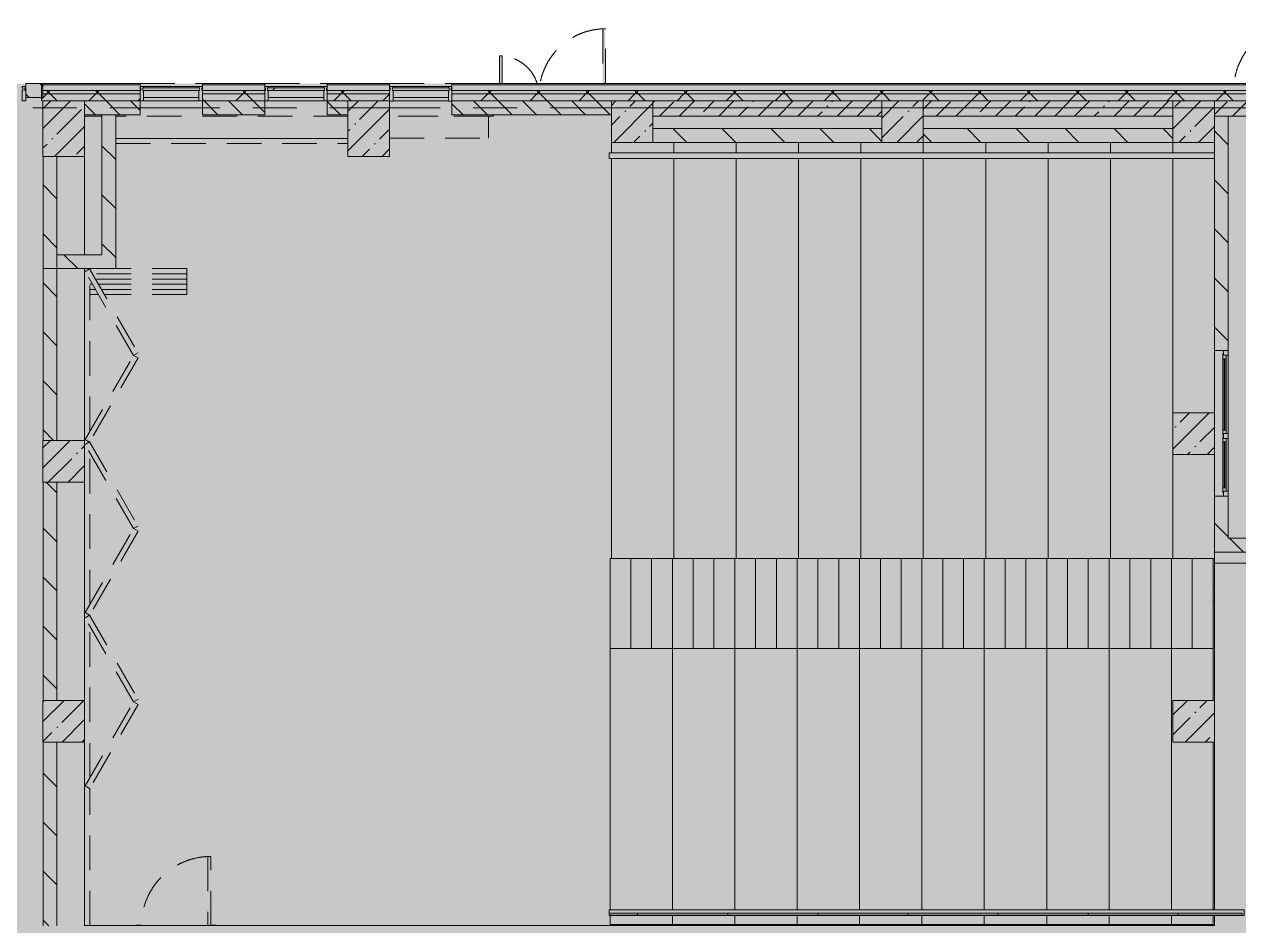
# Model space of a CAD drawing. Header units: millimetres. Extents: x -3456 to 185767, y -8553 to 29000.
# Drawn here: x 72197 to 89717, y 15201 to 28205 of the extents above; entities that cross this region are included whole.
import ezdxf

# ---------------------------------------------------------------- set-up
doc = ezdxf.new("R2010")
doc.units = ezdxf.units.MM
doc.linetypes.add('200_ШТРИХ__ш1_п0_6_', pattern=[800, 500, -300])
doc.linetypes.add('Осевая', pattern=[3175, 635, -476.25, 1587.5, -476.25])
doc.layers.add('A-DETL-GENF-2', color=7, linetype='Continuous', lineweight=9, true_color=0xc0c0c0, transparency=0.4)
for name, color, linetype, lineweight in [('A-DETL-MBND-1', 7, '200_ШТРИХ__ш1_п0_6_', 9), ('A-GLAZ-CURT-3', 7, 'Continuous', 5), ('A-WALL-3', 7, 'Continuous', 5), ('I-WALL-3', 7, 'Continuous', 5), ('S-COLS-2', 7, 'Continuous', 5), ('Оси', 7, 'Continuous', 9), ('Оси-2', 7, 'Осевая', 9)]:
    doc.layers.add(name, color=color, linetype=linetype, lineweight=lineweight)
for name, color, linetype, lineweight, true_color in [('A-FLOR-1', 7, 'Continuous', 5, 0xb7b7b7), ('A-GLAZ-3', 7, 'Continuous', 5, 0x737373), ('A-GLAZ-CURT-2', 7, 'Continuous', 5, 0x737373), ('A-GLAZ-CWMG-2', 7, 'Continuous', 5, 0x737373), ('A-WALL-4', 7, 'Continuous', 9, 0x737373), ('A-WALL-5', 7, 'Continuous', 5, 0x737373), ('A-WALL-PATT-1', 7, 'Continuous', 5, 0x787878), ('I-WALL-4', 7, 'Continuous', 5, 0x737373), ('S-COLS-1', 7, 'Continuous', 5, 0x737373), ('S-STRS-3', 7, 'Continuous', 5, 0x737373)]:
    doc.layers.add(name, color=color, linetype=linetype, lineweight=lineweight, true_color=true_color)
pattern_1 = [(45, (58756.86, 0), (-353.5534, 353.5534), []), (135, (58756.86, 0), (-353.5534, -353.5534), [])]
pattern_2 = [(135, (58756.86, 0), (-176.7767, -176.7767), [])]
pattern_3 = [(135, (58756.86, 0), (-353.5534, -353.5534), [])]

# ---------------------------------------------------------------- blocks, each defined once
blk = doc.blocks.new('BSC_Колонна _Прямоугольная - 600х800-24078684-2_6_1_птичка')
at = {"layer": 'S-COLS-2'}
h = blk.add_hatch(dxfattribs=at)
h.set_pattern_fill('FP_119', color=256, style=0, pattern_type=2)
h.set_pattern_definition([(45, (-14010, -26700), (-285.123, 285.123), []), (45, (-13724.88, -26700), (-285.123, 285.123), [504.031, -100.806, 16.764, -84.042])])
h.paths.add_polyline_path([(300, -400), (300, 400), (-300, 400), (-300, -400)])
at = {"layer": 'S-COLS-1'}
for p, q in [((300, 400), (-300, 400)), ((-300, 400), (-300, -400)), ((300, -400), (300, 400)), ((-300, -400), (300, -400))]:
    blk.add_line(p, q, dxfattribs=at)
blk = doc.blocks.new('BSC_Колонна _Прямоугольная - 600х600-23295697-2_6_1_птичка')
at = {"layer": 'S-COLS-2'}
h = blk.add_hatch(dxfattribs=at)
h.set_pattern_fill('FP_122', color=256, style=0, pattern_type=2)
h.set_pattern_definition([(45, (-14010, -18150), (-285.123, 285.123), []), (45, (-13724.88, -18150), (-285.123, 285.123), [504.031, -100.806, 16.764, -84.042])])
h.paths.add_polyline_path([(-300, -300), (300, -300), (300, 300), (-300, 300), (-300, -26)])
at = {"layer": 'S-COLS-1'}
for p, q in [((300, 300), (-300, 300)), ((-300, 300), (-300, -300)), ((300, -300), (300, 300)), ((-300, -300), (300, -300))]:
    blk.add_line(p, q, dxfattribs=at)
blk = doc.blocks.new('BSC_Колонна _Прямоугольная - 600х600-V94-2_6_1_птичка')
at = {"layer": 'S-COLS-2'}
h = blk.add_hatch(dxfattribs=at)
h.set_pattern_fill('FP_123', color=256, style=0, pattern_type=2)
h.set_pattern_definition([(45, (-14010, -21900), (-285.123, 285.123), []), (45, (-13724.88, -21900), (-285.123, 285.123), [504.031, -100.806, 16.764, -84.042])])
h.paths.add_polyline_path([(300, -300), (300, 300), (-300, 300), (-300, -300)])
at = {"layer": 'S-COLS-1'}
for p, q in [((300, 300), (-300, 300)), ((-300, 300), (-300, -300)), ((300, -300), (300, 300)), ((-300, -300), (300, -300))]:
    blk.add_line(p, q, dxfattribs=at)
blk = doc.blocks.new('BSC_Колонна _Прямоугольная - 600х600-V96-2_6_1_птичка')
at = {"layer": 'S-COLS-2'}
h = blk.add_hatch(dxfattribs=at)
h.set_pattern_fill('FP_125', color=256, style=0, pattern_type=2)
h.set_pattern_definition([(45, (-26110, -26800), (-285.123, 285.123), []), (45, (-25824.88, -26800), (-285.123, 285.123), [504.031, -100.806, 16.764, -84.042])])
h.paths.add_polyline_path([(300, -300), (300, 300), (-300, 300), (-300, -300)])
at = {"layer": 'S-COLS-1'}
for p, q in [((300, 300), (-300, 300)), ((-300, 300), (-300, -300)), ((300, -300), (300, 300)), ((-300, -300), (300, -300))]:
    blk.add_line(p, q, dxfattribs=at)
blk = doc.blocks.new('Прямоугольный импост - Импост структурный с накладкой - 190мм-22856075-2_6_1_птичка')
at = {"layer": 'A-GLAZ-CWMG-2'}
for p, q in [((0, 190), (-50, 190)), ((-50, 190), (-50, 40)), ((0, 40), (0, 190)), ((-50, 40), (-40, 40)), ((-40, 0), (-50, 0)), ((-50, 0), (-50, -17)), ((-40, 40), (-40, 0)), ((-10, 0), (-10, 40)), ((-10, 40), (0, 40)), ((0, 0), (-10, 0)), ((0, -17), (0, 0)), ((-50, -17), (0, -17))]:
    blk.add_line(p, q, dxfattribs=at)
blk = doc.blocks.new('Прямоугольный импост - Импост структурный с накладкой - 190мм-V100-2_6_1_птичка')
at = {"layer": 'A-GLAZ-CWMG-2'}
for p, q in [((0, 190), (-50, 190)), ((-50, 190), (-50, 40)), ((0, 40), (0, 188)), ((-50, 40), (-40, 40)), ((-40, 0), (-50, 0)), ((-50, 0), (-50, -17)), ((-40, 40), (-40, 0)), ((-10, 0), (-10, 40)), ((-10, 40), (0, 40)), ((0, 0), (-10, 0)), ((0, -17), (0, 0)), ((-50, -17), (0, -17))]:
    blk.add_line(p, q, dxfattribs=at)
blk = doc.blocks.new('Прямоугольный импост - Импост структурный с накладкой - 190мм-22856073-2_6_1_птичка')
at = {"layer": 'A-GLAZ-CWMG-2'}
for p, q in [((-50, 40), (-50, 190)), ((-50, 190), (0, 190)), ((0, 190), (0, 40)), ((-40, 40), (-50, 40)), ((-50, -17), (-50, 0)), ((-50, 0), (-40, 0)), ((-40, 0), (-40, 40)), ((-10, 40), (-10, 0)), ((0, 40), (-10, 40)), ((-10, 0), (0, 0)), ((0, 0), (0, -17)), ((0, -17), (-50, -17))]:
    blk.add_line(p, q, dxfattribs=at)
blk = doc.blocks.new('Системная панель - Стекло - 40мм-V117-2_6_1_птичка')
at = {"layer": 'A-GLAZ-CURT-3'}
h = blk.add_hatch(dxfattribs=at)
h.set_pattern_fill('FP_151', color=256, style=0, pattern_type=2)
h.set_pattern_definition([(45, (-17860.3, -26790), (-1414.21, 1414.21), [1000, -3000]), (45, (-18860.3, -27290), (-1414.21, 1414.21), [3000, -1000]), (45, (-16860.3, -27790), (-1414.21, 1414.21), [1000, -3000])])
h.paths.add_polyline_path([(-410, -40), (410, -40), (410, 0), (-410, 0)])
at = {"layer": 'A-GLAZ-CURT-2'}
for p, q in [((410, 0), (-410, 0)), ((-410, 0), (-410, -40)), ((-410, -40), (410, -40)), ((410, -40), (410, 0))]:
    blk.add_line(p, q, dxfattribs=at)
blk = doc.blocks.new('Системная панель - Стекло - 40мм-V118-2_6_1_птичка')
at = {"layer": 'A-GLAZ-CURT-2'}
for p, q in [((410, 0), (-410, 0)), ((-410, 0), (-410, -40)), ((-410, -40), (410, -40)), ((410, -40), (410, 0))]:
    blk.add_line(p, q, dxfattribs=at)
blk = doc.blocks.new('BSC_Колонна _Прямоугольная - 600х600-V129-2_6_1_птичка')
at = {"layer": 'S-COLS-2'}
h = blk.add_hatch(dxfattribs=at)
h.set_pattern_fill('FP_158', color=256, style=0, pattern_type=2)
h.set_pattern_definition([(45, (-30310, -26800), (-285.123, 285.123), []), (45, (-30024.88, -26800), (-285.123, 285.123), [504.031, -100.806, 16.764, -84.042])])
h.paths.add_polyline_path([(-300, -300), (300, -300), (300, 300), (-300, 300)])
at = {"layer": 'S-COLS-1'}
for p, q in [((300, 300), (-300, 300)), ((-300, 300), (-300, -300)), ((300, -300), (300, 300)), ((-300, -300), (300, -300))]:
    blk.add_line(p, q, dxfattribs=at)
blk = doc.blocks.new('Прямоугольный импост - Импост структурный с накладкой - 160мм Темный-33186089-2_6_1_птичка')
at = {"layer": 'A-GLAZ-CWMG-2'}
for p, q in [((16960, 27307), (17760, 27307)), ((16960, 27150), (17760, 27150))]:
    blk.add_line(p, q, dxfattribs=at)
blk = doc.blocks.new('110_Дверь_СКБ_1Ст_Внутренняя1 - Д-13 1100x2100h_кладовая-33288301-2_6_1_птичка')
at = {"layer": 'A-DETL-MBND-1'}
for points in [[(512, 113), (512, 1110), (472, 1110), (472, 113)], [(592, 113), (592, 118), (522, 113)]]:
    blk.add_hatch(color=256, dxfattribs=at).paths.add_polyline_path(points)
for p, q in [((472, 1110), (472, 113)), ((512, 1110), (472, 1110)), ((512, 113), (512, 1110)), ((-498, 118), (-568, 118)), ((592, 118), (522, 118))]:
    blk.add_line(p, q, dxfattribs=at)
blk.add_arc((512, 110), 1000, 90, 179.8021, dxfattribs=at)
blk = doc.blocks.new('DOR__перегородка__Прямоугольная - ТП-2_ Вн_ДПГ_9480х4200h_2-23998078-2_6_1_птичка')
at = {"layer": 'A-DETL-MBND-1'}
for p, q in [((3, -75), (1987, -75)), ((1982, -72), (2019, -7)), ((3194, -772), (1982, -72)), ((2019, -7), (3231, -707)), ((2137, -75), (4324, -75)), ((3230, -707), (4443, -7)), ((4480, -72), (3268, -772)), ((4443, -7), (4480, -72)), ((4474, -75), (4487, -75)), ((4481, -72), (4518, -7)), ((5693, -772), (4481, -72)), ((4518, -7), (5731, -707)), ((4637, -75), (6824, -75)), ((5730, -707), (6942, -7)), ((6980, -72), (5767, -772)), ((6942, -7), (6980, -72)), ((6974, -75), (6985, -75)), ((6979, -72), (7017, -7)), ((8192, -772), (6979, -72)), ((7017, -7), (8229, -707)), ((7135, -75), (9323, -75)), ((8229, -707), (9441, -7)), ((9479, -72), (8267, -772)), ((9105, -201), (9105, -75)), ((9180, -158), (9180, -75)), ((9255, -114), (9255, -75)), ((9330, -1474), (9330, -158)), ((9405, -1474), (9405, -114)), ((9441, -7), (9479, -72)), ((9473, -75), (9480, -75)), ((9105, -1474), (9105, -288)), ((9180, -1474), (9180, -244)), ((9255, -1474), (9255, -201)), ((9480, -1474), (9480, -450)), ((3231, -707), (3194, -772)), ((3268, -772), (3230, -707)), ((5731, -707), (5693, -772)), ((5767, -772), (5730, -707)), ((8229, -707), (8192, -772)), ((8267, -772), (8229, -707)), ((9105, -1474), (9480, -1474))]:
    blk.add_line(p, q, dxfattribs=at)
blk = doc.blocks.new('BSC_Колонна _Прямоугольная - 600х600-V148-2_6_1_птичка')
at = {"layer": 'S-COLS-2'}
h = blk.add_hatch(dxfattribs=at)
h.set_pattern_fill('FP_171', color=256, style=0, pattern_type=2)
h.set_pattern_definition([(45, (-22210, -26800), (-285.123, 285.123), []), (45, (-21924.88, -26800), (-285.123, 285.123), [504.031, -100.806, 16.764, -84.042])])
h.paths.add_polyline_path([(300, -300), (300, 300), (-300, 300), (-300, -300)])
at = {"layer": 'S-COLS-1'}
for p, q in [((300, 300), (-300, 300)), ((-300, 300), (-300, -300)), ((300, -300), (300, 300)), ((-300, -300), (300, -300))]:
    blk.add_line(p, q, dxfattribs=at)
blk = doc.blocks.new('Перекрытия 3 - Перекрытия 4-20977624-2_6_1_птичка')
at = {"layer": 'S-STRS-3'}
for p, q in [((21910, 26500), (21910, 26351)), ((22810, 26351), (22810, 26500)), ((23710, 26351), (23710, 26500)), ((24610, 26351), (24610, 26500)), ((25510, 26351), (25510, 26500)), ((26410, 26351), (26410, 26500)), ((27310, 26351), (27310, 26500)), ((28210, 26351), (28210, 26500)), ((29110, 26351), (29110, 26500)), ((30010, 26351), (30010, 26500)), ((21910, 26270), (21910, 20500)), ((22810, 20500), (22810, 26270)), ((23710, 20500), (23710, 26270)), ((24610, 20500), (24610, 26270)), ((25510, 20500), (25510, 26270)), ((26410, 20500), (26410, 26270)), ((27310, 20500), (27310, 26270)), ((28210, 20500), (28210, 26270)), ((29110, 20500), (29110, 26270)), ((30010, 22600), (30010, 26270)), ((30010, 20500), (30010, 22000)), ((22490, 20500), (21910, 20500)), ((23390, 20500), (22810, 20500)), ((24290, 20500), (23710, 20500)), ((25190, 20500), (24610, 20500)), ((26090, 20500), (25510, 20500)), ((26990, 20500), (26410, 20500)), ((27890, 20500), (27310, 20500)), ((28790, 20500), (28210, 20500)), ((29690, 20500), (29110, 20500)), ((30610, 20500), (30010, 20500))]:
    blk.add_line(p, q, dxfattribs=at)
blk = doc.blocks.new('110_Дверь_СКБ_1Ст_Наружная - ДН-2д_л__ Дверь из подвала ЛК _900 мм в свету_ 3300 фрамуга метал-22954314-2_6_1_птичка')
at = {"layer": 'A-DETL-MBND-1'}
blk.add_hatch(color=256, dxfattribs=at).paths.add_polyline_path([(489.5, 115), (489.5, 970), (449.5, 970), (449.5, 115)])
for p, q in [((489.5, 970), (449.5, 970)), ((449.5, 970), (449.5, 115)), ((489.5, 115), (489.5, 970))]:
    blk.add_line(p, q, dxfattribs=at)
blk.add_arc((489.5, 30), 940, 90, 174.73278, dxfattribs=at)
blk = doc.blocks.new('120_Окно_СКБ_2Ст - 120_Окно_СКБ_2Ст 2100х1800 _мал створка справа_-24235684-2_6_1_птичка')
at = {"layer": 'A-GLAZ-3'}
for p, q in [((-1050, 30), (-1050, 100)), ((-1050, 100), (-980, 100)), ((1050, 100), (-1050, 100)), ((-980, 30), (-1050, 30)), ((-1050, 30), (-1000, 30)), ((-980, 30), (-1000, 30)), ((-1000, 30), (-1000, 20)), ((-1000, 20), (170, 20)), ((170, 20), (-1000, 20)), ((-980, 100), (-980, 30)), ((150, 70), (-980, 70)), ((-980, 70), (-980, 30)), ((-930, 20), (-930, 70)), ((-930, 50), (100, 50)), ((100, 40), (-930, 40)), ((100, 20), (100, 70)), ((150, 30), (150, 100)), ((150, 100), (220, 100)), ((150, 30), (150, 70)), ((220, 30), (150, 30)), ((170, 30), (150, 30)), ((170, 30), (200, 30)), ((170, 20), (170, 30)), ((220, 30), (200, 30)), ((200, 30), (200, 20)), ((200, 20), (1000, 20)), ((1000, 20), (200, 20)), ((220, 100), (220, 30)), ((980, 70), (220, 70)), ((220, 70), (220, 30)), ((270, 20), (270, 70)), ((270, 50), (930, 50)), ((930, 40), (270, 40)), ((930, 20), (930, 70)), ((980, 30), (980, 100)), ((980, 100), (1050, 100)), ((980, 30), (980, 70)), ((1050, 30), (980, 30)), ((1000, 30), (980, 30)), ((1000, 30), (1050, 30)), ((1000, 20), (1000, 30)), ((1050, 100), (1050, 30))]:
    blk.add_line(p, q, dxfattribs=at)
blk = doc.blocks.new('BSC_Колонна _Прямоугольная - 600х800-V193-2_6_1_птичка')
at = {"layer": 'S-COLS-2'}
h = blk.add_hatch(dxfattribs=at)
h.set_pattern_fill('FP_209', color=256, style=0, pattern_type=2)
h.set_pattern_definition([(45, (-18410.26, -26700), (-285.123, 285.123), []), (45, (-18125.13, -26700), (-285.123, 285.123), [504.031, -100.806, 16.764, -84.042])])
h.paths.add_polyline_path([(-300, -400), (300, -400), (300, 400), (-300, 400)])
at = {"layer": 'S-COLS-1'}
for p, q in [((300, 400), (-300, 400)), ((-300, 400), (-300, -400)), ((300, -400), (300, 400)), ((-300, -400), (300, -400))]:
    blk.add_line(p, q, dxfattribs=at)
blk = doc.blocks.new('110_Дверь_СКБ_2Ст_Наружная - ДН-1_л_ Двухстворчатая 1450 х3300 _h_ в свету с верхним остеклением-23567691-2_6_1_птичка')
at = {"layer": 'A-DETL-MBND-1'}
for points in [[(784.5, 125), (784.5, 915), (744.5, 915), (744.5, 125)], [(-705.5, 125), (-705.5, 525), (-745.5, 525), (-745.5, 125)]]:
    blk.add_hatch(color=256, dxfattribs=at).paths.add_polyline_path(points)
for p, q in [((784.5, 915), (744.5, 915)), ((744.5, 915), (744.5, 125)), ((784.5, 125), (784.5, 915)), ((-745.5, 525), (-745.5, 125)), ((-705.5, 525), (-745.5, 525)), ((-705.5, 125), (-705.5, 525))]:
    blk.add_line(p, q, dxfattribs=at)
for centre, radius, start, end in [((784.5, -45), 960, 90, 169.73704), ((-745.5, -45), 570, 17.53545, 90)]:
    blk.add_arc(centre, radius, start, end, dxfattribs=at)
blk = doc.blocks.new('Системная панель - Стекло - 40мм-V206-2_6_1_птичка')
at = {"layer": 'A-GLAZ-CURT-2'}
for p, q in [((410, 0), (-410, 0)), ((-410, 0), (-410, -40)), ((-410, -40), (410, -40)), ((410, -40), (410, 0))]:
    blk.add_line(p, q, dxfattribs=at)
blk = doc.blocks.new('Перекрытия 2 - Перекрытия 4-32990152-2_6_1_птичка')
at = {"layer": 'S-STRS-3'}
for p, q in [((21910, 19180), (22510, 19180)), ((21910, 19180), (21910, 15411)), ((22810, 19180), (23410, 19180)), ((22810, 15411), (22810, 19180)), ((23710, 19180), (24310, 19180)), ((23710, 15411), (23710, 19180)), ((24610, 19180), (25210, 19180)), ((24610, 15411), (24610, 19180)), ((25510, 19180), (26110, 19180)), ((25510, 15411), (25510, 19180)), ((26410, 19180), (27010, 19180)), ((26410, 15411), (26410, 19180)), ((27310, 19180), (27910, 19180)), ((27310, 15411), (27310, 19180)), ((28210, 19180), (28810, 19180)), ((28210, 15411), (28210, 19180)), ((29110, 19180), (29710, 19180)), ((29110, 15411), (29110, 19180)), ((30010, 19180), (30610, 19180)), ((30010, 15411), (30010, 19180)), ((30610, 18430), (30610, 19180)), ((30610, 15411), (30610, 17830)), ((21910, 15330), (21910, 15200)), ((22810, 15200), (22810, 15330)), ((23710, 15200), (23710, 15330)), ((24610, 15200), (24610, 15330)), ((25510, 15200), (25510, 15330)), ((26410, 15200), (26410, 15330)), ((27310, 15200), (27310, 15330)), ((28210, 15200), (28210, 15330)), ((29110, 15200), (29110, 15330)), ((30010, 15200), (30010, 15330)), ((30610, 15200), (30610, 15330)), ((22810, 15200), (21910, 15200)), ((23710, 15200), (22810, 15200)), ((24610, 15200), (23710, 15200)), ((25510, 15200), (24610, 15200)), ((26410, 15200), (25510, 15200)), ((27310, 15200), (26410, 15200)), ((28210, 15200), (27310, 15200)), ((29110, 15200), (28210, 15200)), ((30010, 15200), (29110, 15200)), ((30610, 15200), (30010, 15200))]:
    blk.add_line(p, q, dxfattribs=at)
blk = doc.blocks.new('Стены наклон_ амфитеатр - Стены наклон_ амфитеатр-32992696-2_6_1_птичка')
at = {"layer": 'A-WALL-PATT-1'}
h = blk.add_hatch(dxfattribs=at)
h.set_pattern_fill('FP_97', color=256, style=0, pattern_type=2)
h.set_pattern_definition([(0, (26444.5, 15393.4), (0, 246.1), []), (90, (26444.5, 15393.4), (-1300, 8e-14), [])])
h.paths.add_polyline_path([(31010, 15354), (31010, 15381), (21879, 15381), (21879, 15354), (30993, 15354)])
at = {"layer": 'A-WALL-5'}
for p, q in [((31041, 15431), (21879, 15431)), ((21879, 15431), (21879, 15381)), ((31041, 15350), (31041, 15431)), ((21879, 15381), (31010, 15381)), ((21879, 15354), (21879, 15381)), ((21879, 15350), (21879, 15354)), ((31010, 15354), (21879, 15354)), ((31010, 15350), (21879, 15350)), ((31010, 15381), (31010, 15350)), ((31010, 15350), (31041, 15350))]:
    blk.add_line(p, q, dxfattribs=at)
blk = doc.blocks.new('Стены наклон_ амфитеатр1 - Стены наклон_ амфитеатр-33007412-2_6_1_птичка')
at = {"layer": 'A-WALL-5'}
for p, q in [((21879, 26351), (21879, 26270)), ((30610, 26351), (21879, 26351)), ((30610, 26270), (30610, 26351)), ((21879, 26270), (30610, 26270))]:
    blk.add_line(p, q, dxfattribs=at)
blk = doc.blocks.new('Зашивка приборов отопления12 - Зашивка приборов отопления-33278990-2_6_1_птичка')
at = {"layer": 'A-DETL-MBND-1'}
for p, q in [((37640, 23400), (34290, 23400)), ((34290, 23079), (37640, 23079)), ((37640, 23079), (34290, 23079)), ((34290, 23004), (37640, 23004))]:
    blk.add_line(p, q, dxfattribs=at)
blk = doc.blocks.new('Зашивка приборов отопления13 - Зашивка приборов отопления-33279120-2_6_1_птичка')
at = {"layer": 'A-DETL-MBND-1'}
for p, q in [((20136, 26880), (18710, 26880)), ((20136, 26560), (20136, 26880)), ((18710, 26560), (20136, 26560))]:
    blk.add_line(p, q, dxfattribs=at)
blk = doc.blocks.new('BSC_Колонна _Прямоугольная - 600х600-V248-2_6_1_птичка')
at = {"layer": 'S-COLS-2'}
h = blk.add_hatch(dxfattribs=at)
h.set_pattern_fill('FP_230', color=256, style=0, pattern_type=2)
h.set_pattern_definition([(45, (-30310, -18150), (-285.123, 285.123), []), (45, (-30024.88, -18150), (-285.123, 285.123), [504.031, -100.806, 16.764, -84.042])])
h.paths.add_polyline_path([(300, -300), (300, 300), (-300, 300), (-300, -300), (81, -300)])
at = {"layer": 'S-COLS-1'}
for p, q in [((300, 300), (-300, 300)), ((-300, 300), (-300, -300)), ((300, -300), (300, 300)), ((-300, -300), (300, -300))]:
    blk.add_line(p, q, dxfattribs=at)
blk = doc.blocks.new('BSC_Колонна _Прямоугольная - 600х600-V249-2_6_1_птичка')
at = {"layer": 'S-COLS-2'}
h = blk.add_hatch(dxfattribs=at)
h.set_pattern_fill('FP_231', color=256, style=0, pattern_type=2)
h.set_pattern_definition([(45, (-30310, -22300), (-285.123, 285.123), []), (45, (-30024.88, -22300), (-285.123, 285.123), [504.031, -100.806, 16.764, -84.042])])
h.paths.add_polyline_path([(-300, -300), (300, -300), (300, 300), (-300, 300)])
at = {"layer": 'S-COLS-1'}
for p, q in [((300, 300), (-300, 300)), ((-300, 300), (-300, -300)), ((300, -300), (300, 300)), ((-300, -300), (300, -300))]:
    blk.add_line(p, q, dxfattribs=at)

msp = doc.modelspace()

# ---------------------------------------------------------------- hatches: boundary and pattern name
at = {"layer": 'A-DETL-GENF-2'}
msp.add_hatch(color=256, dxfattribs=at).paths.add_polyline_path([(91930.6, -280), (97516.9, -280), (97516.9, 23777.7), (92616.9, 23777.7), (92616.9, 27350), (62608.9, 27350), (62608.9, 15358), (58488.9, 15358), (58488.9, -280), (91003.1, -280)])
at = {"layer": 'A-WALL-3'}
h = msp.add_hatch(dxfattribs=at)
h.set_pattern_fill('FP_130', color=256, style=0, pattern_type=2)
h.set_pattern_definition(pattern_2)
h.paths.add_polyline_path([(62866.9, 27150), (62866.9, 27350), (62816.9, 27350), (62816.9, 27150)])
h.paths.add_polyline_path([(72466.9, 27150), (72466.9, 27350), (72217.1, 27350), (72217.1, 27150), (72453, 27150)])
h = msp.add_hatch(dxfattribs=at)
h.set_pattern_fill('FP_120', color=256, style=0, pattern_type=2)
h.set_pattern_definition(pattern_1)
h.paths.add_polyline_path([(92466.9, 27200), (92466.9, 27250), (78367.1, 27250), (78367.1, 27200), (92394.4, 27200)])
h.paths.add_polyline_path([(77467.1, 27200), (77467.1, 27250), (76567.1, 27250), (76567.1, 27200), (77090.6, 27200)])
h.paths.add_polyline_path([(75235.5, 27200), (75667.1, 27200), (75667.1, 27250), (74767.1, 27250), (74767.1, 27200)])
h.paths.add_polyline_path([(72445.9, 27200), (73867.1, 27200), (73867.1, 27250), (72445.9, 27250)])
h = msp.add_hatch(dxfattribs=at)
h.set_pattern_fill('FP_120', color=256, style=0, pattern_type=2)
h.set_pattern_definition(pattern_1)
h.paths.add_polyline_path([(91930.6, 27100), (92366.9, 27100), (92366.9, 27200), (78367.1, 27200), (78367.1, 27100), (91003.1, 27100)])
h.paths.add_polyline_path([(73380.5, 27100), (73867.1, 27100), (73867.1, 27200), (72445.9, 27200), (72445.9, 27100), (73066.9, 27100)])
h.paths.add_polyline_path([(75667.1, 27100), (75667.1, 27200), (74767.1, 27200), (74767.1, 27100), (75235.5, 27100)])
h.paths.add_polyline_path([(76567.1, 27100), (77467.1, 27100), (77467.1, 27200), (76567.1, 27200)])
h = msp.add_hatch(dxfattribs=at)
h.set_pattern_fill('FP_130', color=256, style=0, pattern_type=2)
h.set_pattern_definition(pattern_2)
h.paths.add_polyline_path([(75235.5, 26900), (75667.1, 26900), (75667.1, 27100), (74767.1, 27100), (74767.1, 26900)])
h.paths.add_polyline_path([(76567.1, 26900), (76867.1, 26900), (76867.1, 27100), (76567.1, 27100)])
h.paths.add_polyline_path([(80666.9, 26900), (80666.9, 27100), (78367.1, 27100), (78367.1, 26900), (79873.1, 26900)])
h.paths.add_polyline_path([(73867.1, 26900), (73867.1, 27100), (73066.9, 27100), (73066.9, 26900), (73516.9, 26900)])
at = {"layer": 'I-WALL-3'}
h = msp.add_hatch(dxfattribs=at)
h.set_pattern_fill('FP_128', color=256, style=0, pattern_type=2)
h.set_pattern_definition([(45, (58756.86, 0), (-285.123, 285.123), []), (45, (59042, 0), (-285.123, 285.123), [504.031, -100.806, 16.764, -84.042])])
h.paths.add_polyline_path([(91766.9, 26880), (91766.9, 27100), (89366.9, 27100), (89366.9, 26880), (91003.1, 26880)])
h.paths.add_polyline_path([(88766.9, 26880), (88766.9, 27100), (85166.9, 27100), (85166.9, 26880)])
h.paths.add_polyline_path([(84566.9, 26880), (84566.9, 27100), (81266.9, 27100), (81266.9, 26880), (81728.1, 26880)])
h = msp.add_hatch(dxfattribs=at)
h.set_pattern_fill('FP_131', color=256, style=0, pattern_type=2)
h.set_pattern_definition(pattern_3)
h.paths.add_polyline_path([(73516.9, 24680), (73516.9, 26900), (73316.9, 26900), (73316.9, 24680)])
h = msp.add_hatch(dxfattribs=at)
h.set_pattern_fill('FP_131', color=256, style=0, pattern_type=2)
h.set_pattern_definition(pattern_3)
h.paths.add_polyline_path([(89566.9, 20790), (89566.9, 21400), (89366.9, 21400), (89366.9, 20790)])
h.paths.add_polyline_path([(89566.9, 23500), (89566.9, 26880), (89366.9, 26880), (89366.9, 23500)])
h = msp.add_hatch(dxfattribs=at)
h.set_pattern_fill('FP_131', color=256, style=0, pattern_type=2)
h.set_pattern_definition(pattern_3)
h.paths.add_polyline_path([(84566.9, 26500), (84566.9, 26700), (81266.9, 26700), (81266.9, 26500), (81728.1, 26500)])
h = msp.add_hatch(dxfattribs=at)
h.set_pattern_fill('FP_131', color=256, style=0, pattern_type=2)
h.set_pattern_definition(pattern_3)
h.paths.add_polyline_path([(88766.9, 26500), (88766.9, 26700), (85166.9, 26700), (85166.9, 26500)])
h = msp.add_hatch(dxfattribs=at)
h.set_pattern_fill('FP_131', color=256, style=0, pattern_type=2)
h.set_pattern_definition(pattern_3)
h.paths.add_polyline_path([(72667.1, 24680), (72667.1, 26300), (72467.1, 26300), (72467.1, 24680)])
h = msp.add_hatch(dxfattribs=at)
h.set_pattern_fill('FP_131', color=256, style=0, pattern_type=2)
h.set_pattern_definition(pattern_3)
h.paths.add_polyline_path([(72467.1, 15200), (72667.1, 15200), (72667.1, 17850), (72467.1, 17850), (72467.1, 15850)])
h.paths.add_polyline_path([(72467.1, 18450), (72667.1, 18450), (72667.1, 21600), (72467.1, 21600), (72467.1, 20477.7)])
h.paths.add_polyline_path([(72467.1, 22200), (72667.1, 22200), (72667.1, 26300), (72467.1, 26300), (72467.1, 25105.5)])
h = msp.add_hatch(dxfattribs=at)
h.set_pattern_fill('FP_131', color=256, style=0, pattern_type=2)
h.set_pattern_definition(pattern_3)
h.paths.add_polyline_path([(73316.9, 24680), (73316.9, 24880), (72667.1, 24880), (72667.1, 24680)])
h = msp.add_hatch(dxfattribs=at)
h.set_pattern_fill('FP_131', color=256, style=0, pattern_type=2)
h.set_pattern_definition(pattern_3)
h.paths.add_polyline_path([(92166.9, 20590), (92166.9, 20790), (89366.9, 20790), (89366.9, 20590), (91003.1, 20590)])

# ---------------------------------------------------------------- linework, layer by layer
at = {"layer": 'A-DETL-MBND-1'}
for p, q in [((73867.1, 27350), (74767.1, 27350)), ((75667.1, 27350), (76567.1, 27350)), ((77467.1, 27350), (78367.1, 27350)), ((73917.1, 27100), (74717.1, 27100)), ((74717.1, 27100), (73917.1, 27100)), ((75717.1, 27100), (76517.1, 27100)), ((76517.1, 27100), (75717.1, 27100)), ((77516.7, 27100), (78317.2, 27100)), ((78317.2, 27100), (77516.7, 27100)), ((73316.9, 26880), (73066.9, 26880)), ((76867.1, 26880), (73516.9, 26880)), ((78966.9, 26880), (77467.1, 26880)), ((78966.9, 26900), (78966.9, 26880)), ((89346.9, 20100), (89366.9, 20100)), ((89366.9, 19900), (89346.9, 19900)), ((87316.9, 15203), (87316.9, 15220)), ((87516.9, 15220), (87516.9, 15203))]:
    msp.add_line(p, q, dxfattribs=at)
at = {"layer": 'A-FLOR-1'}
for p, q in [((73067.1, 24880), (73067.1, 26500)), ((73067.1, 15200), (73067.1, 24680)), ((89366.9, 20590), (89366.9, 18450)), ((92016.9, 20429), (89366.9, 20429)), ((89366.9, 17850), (89366.9, 15430.8)), ((89366.9, 15350), (89366.9, 15200)), ((89366.9, 15203.4), (73066.9, 15203.4))]:
    msp.add_line(p, q, dxfattribs=at)
at = {"layer": 'A-WALL-4'}
for p, q in [((73867.1, 27330), (72445.9, 27330)), ((73867.1, 27250), (72445.9, 27250)), ((73867.1, 27200), (72445.9, 27200)), ((75667.1, 27330), (74767.1, 27330)), ((75667.1, 27250), (74767.1, 27250)), ((75667.1, 27200), (74767.1, 27200)), ((77467.1, 27330), (76567.1, 27330)), ((77467.1, 27250), (76567.1, 27250)), ((77467.1, 27200), (76567.1, 27200)), ((92596.9, 27330), (78367.1, 27330)), ((92516.9, 27250), (78367.1, 27250)), ((92466.9, 27200), (78367.1, 27200)), ((73867.1, 27100), (73066.9, 27100)), ((75667.1, 27100), (74767.1, 27100)), ((76867.1, 27100), (76567.1, 27100)), ((80666.9, 27100), (78367.1, 27100)), ((84566.9, 27100), (81266.9, 27100)), ((88766.9, 27100), (85166.9, 27100)), ((91766.9, 27100), (89366.9, 27100)), ((73516.9, 26900), (73316.9, 26900)), ((89566.9, 26880), (89366.9, 26880))]:
    msp.add_line(p, q, dxfattribs=at)
at = {"layer": 'A-WALL-5'}
for p, q in [((73867.1, 27350), (72217.1, 27350)), ((72217.1, 27350), (72217.1, 27150)), ((72445.9, 27350), (72445.9, 27100)), ((72466.9, 27150), (72466.9, 27350)), ((73867.1, 27100), (73867.1, 27350)), ((75667.1, 27350), (74767.1, 27350)), ((74767.1, 27350), (74767.1, 27100)), ((75667.1, 27100), (75667.1, 27350)), ((77467.1, 27350), (76567.1, 27350)), ((76567.1, 27350), (76567.1, 27100)), ((77467.1, 27100), (77467.1, 27350)), ((92616.9, 27350), (78367.1, 27350)), ((78367.1, 27350), (78367.1, 27100)), ((72217.1, 27150), (72466.9, 27150)), ((72445.9, 27100), (72466.9, 27100)), ((73066.9, 27100), (73867.1, 27100)), ((73867.1, 26900), (73867.1, 27100)), ((74767.1, 27100), (75667.1, 27100)), ((74767.1, 27100), (74767.1, 26900)), ((75667.1, 26900), (75667.1, 27100)), ((76567.1, 27100), (76867.1, 27100)), ((76567.1, 27100), (76567.1, 26900)), ((78367.1, 27100), (80666.9, 27100)), ((78367.1, 27100), (78367.1, 26900)), ((81266.9, 27100), (84566.9, 27100)), ((85166.9, 27100), (88766.9, 27100)), ((89366.9, 27100), (92366.9, 27100)), ((73066.9, 26900), (73316.9, 26900)), ((73516.9, 26900), (73867.1, 26900)), ((74767.1, 26900), (75667.1, 26900)), ((76567.1, 26900), (76867.1, 26900)), ((78367.1, 26900), (80666.9, 26900))]:
    msp.add_line(p, q, dxfattribs=at)
at = {"layer": 'I-WALL-4'}
for p, q in [((73316.9, 26900), (73316.9, 24880)), ((73516.9, 24680), (73516.9, 26900)), ((81266.9, 26880), (84566.9, 26880)), ((85166.9, 26880), (88766.9, 26880)), ((89566.9, 26880), (91766.9, 26880)), ((89566.9, 20790), (89566.9, 26880)), ((84566.9, 26700), (81266.9, 26700)), ((88766.9, 26700), (85166.9, 26700)), ((81266.9, 26500), (84566.9, 26500)), ((85166.9, 26500), (88766.9, 26500)), ((89366.9, 26500), (89366.9, 22600)), ((72467.1, 26300), (72467.1, 22200)), ((72667.1, 22200), (72667.1, 26300)), ((73316.9, 24880), (72667.1, 24880)), ((72467.1, 24680), (73516.9, 24680)), ((89366.9, 23500), (89566.9, 23500)), ((89366.9, 22000), (89366.9, 20590)), ((72467.1, 21600), (72467.1, 18450)), ((72667.1, 18450), (72667.1, 21600)), ((89566.9, 21400), (89366.9, 21400)), ((92166.9, 20790), (89566.9, 20790)), ((89366.9, 20590), (92166.9, 20590)), ((72467.1, 17850), (72467.1, 15200)), ((72667.1, 15200), (72667.1, 17850))]:
    msp.add_line(p, q, dxfattribs=at)
at = {"layer": 'S-STRS-3'}
for p, q in [((80646.9, 20500), (80646.9, 19200)), ((80646.9, 20500), (80666.9, 20500)), ((80646.9, 20500), (80646.9, 19200)), ((80946.9, 20500), (80946.9, 19200)), ((80946.9, 20500), (80946.9, 19200)), ((81246.9, 20500), (81546.9, 20500)), ((81246.9, 20500), (81246.9, 19200)), ((81246.9, 20500), (81246.9, 19200)), ((81546.9, 20500), (81566.9, 20500)), ((81546.9, 20500), (81546.9, 19200)), ((81546.9, 20500), (81546.9, 19200)), ((81846.9, 20500), (81846.9, 19200)), ((81846.9, 20500), (81846.9, 19200)), ((82146.9, 20500), (82446.9, 20500)), ((82146.9, 20500), (82146.9, 19200)), ((82146.9, 20500), (82146.9, 19200)), ((82446.9, 20500), (82466.9, 20500)), ((82446.9, 20500), (82446.9, 19200)), ((82446.9, 20500), (82446.9, 19200)), ((82746.9, 20500), (82746.9, 19200)), ((82746.9, 20500), (82746.9, 19200)), ((83046.9, 20500), (83346.9, 20500)), ((83046.9, 20500), (83046.9, 19200)), ((83046.9, 20500), (83046.9, 19200)), ((83346.9, 20500), (83366.9, 20500)), ((83346.9, 20500), (83346.9, 19200)), ((83346.9, 20500), (83346.9, 19200)), ((83646.9, 20500), (83646.9, 19200)), ((83646.9, 20500), (83646.9, 19200)), ((83946.9, 20500), (84246.9, 20500)), ((83946.9, 20500), (83946.9, 19200)), ((83946.9, 20500), (83946.9, 19200)), ((84246.9, 20500), (84266.9, 20500)), ((84246.9, 20500), (84246.9, 19200)), ((84246.9, 20500), (84246.9, 19200)), ((84546.9, 20500), (84546.9, 19200)), ((84546.9, 20500), (84546.9, 19200)), ((84846.9, 20500), (85146.9, 20500)), ((84846.9, 20500), (84846.9, 19200)), ((84846.9, 20500), (84846.9, 19200)), ((85146.9, 20500), (85166.9, 20500)), ((85146.9, 20500), (85146.9, 19200)), ((85146.9, 20500), (85146.9, 19200)), ((85446.9, 20500), (85446.9, 19200)), ((85446.9, 20500), (85446.9, 19200)), ((85746.9, 20500), (86046.9, 20500)), ((85746.9, 20500), (85746.9, 19200)), ((85746.9, 20500), (85746.9, 19200)), ((86046.9, 20500), (86066.9, 20500)), ((86046.9, 20500), (86046.9, 19200)), ((86046.9, 20500), (86046.9, 19200)), ((86346.9, 20500), (86346.9, 19200)), ((86346.9, 20500), (86346.9, 19200)), ((86646.9, 20500), (86946.9, 20500)), ((86646.9, 20500), (86646.9, 19200)), ((86646.9, 20500), (86646.9, 19200)), ((86946.9, 20500), (86966.9, 20500)), ((86946.9, 20500), (86946.9, 19200)), ((86946.9, 20500), (86946.9, 19200)), ((87246.9, 20500), (87246.9, 19200)), ((87246.9, 20500), (87246.9, 19200)), ((87546.9, 20500), (87846.9, 20500)), ((87546.9, 20500), (87546.9, 19200)), ((87546.9, 20500), (87546.9, 19200)), ((87846.9, 20500), (87866.9, 20500)), ((87846.9, 20500), (87846.9, 19200)), ((87846.9, 20500), (87846.9, 19200)), ((88146.9, 20500), (88146.9, 19200)), ((88146.9, 20500), (88146.9, 19200)), ((88446.9, 20500), (88746.9, 20500)), ((88446.9, 20500), (88446.9, 19200)), ((88446.9, 20500), (88446.9, 19200)), ((88746.9, 20500), (88766.9, 20500)), ((88746.9, 20500), (88746.9, 19200)), ((88746.9, 20500), (88746.9, 19200)), ((89046.9, 20500), (89046.9, 19200)), ((89046.9, 20500), (89046.9, 19200)), ((89346.9, 20500), (89346.9, 19200)), ((81246.9, 19200), (81546.9, 19200)), ((82146.9, 19200), (82446.9, 19200)), ((83046.9, 19200), (83346.9, 19200)), ((83946.9, 19200), (84246.9, 19200)), ((84846.9, 19200), (85146.9, 19200)), ((85746.9, 19200), (86046.9, 19200)), ((86646.9, 19200), (86946.9, 19200)), ((87546.9, 19200), (87846.9, 19200)), ((88446.9, 19200), (88746.9, 19200))]:
    msp.add_line(p, q, dxfattribs=at)
at = {"layer": 'Оси'}
msp.add_line((80116.9, 27000), (92616.9, 27000), dxfattribs=at)
at = {"layer": 'Оси-2'}
msp.add_line((69145.9, 27000), (80116.9, 27000), dxfattribs=at)

# ---------------------------------------------------------------- block references
at = {"layer": 'A-DETL-MBND-1'}
for name, p in [('110_Дверь_СКБ_2Ст_Наружная - ДН-1_л_ Двухстворчатая 1450 х3300 _h_ в свету с верхним остеклением-23567691-2_6_1_птичка', (79797.4, 27225)), ('110_Дверь_СКБ_1Ст_Наружная - ДН-2д_л__ Дверь из подвала ЛК _900 мм в свету_ 3300 фрамуга метал-22954314-2_6_1_птичка', (90097.4, 27235)), ('Зашивка приборов отопления12 - Зашивка приборов отопления-33278990-2_6_1_птичка', (39227.1, 3480)), ('Зашивка приборов отопления13 - Зашивка приборов отопления-33279120-2_6_1_птичка', (58756.9, 0)), ('110_Дверь_СКБ_1Ст_Внутренняя1 - Д-13 1100x2100h_кладовая-33288301-2_6_1_птичка', (74374.4, 15090))]:
    msp.add_blockref(name, p, dxfattribs=at)
at = {"layer": 'A-DETL-MBND-1', "rotation": 90.00000000000044}
msp.add_blockref('DOR__перегородка__Прямоугольная - ТП-2_ Вн_ДПГ_9480х4200h_2-23998078-2_6_1_птичка', (73066.9, 15200), dxfattribs=at)
at = {"layer": 'A-GLAZ-3', "rotation": 269.9999999999999}
msp.add_blockref('120_Окно_СКБ_2Ст - 120_Окно_СКБ_2Ст 2100х1800 _мал створка справа_-24235684-2_6_1_птичка', (89466.9, 22450), dxfattribs=at)
at = {"layer": 'A-GLAZ-CURT-2'}
for name, p in [('Системная панель - Стекло - 40мм-V206-2_6_1_птичка', (74317.1, 27290)), ('Системная панель - Стекло - 40мм-V117-2_6_1_птичка', (76117.1, 27290)), ('Системная панель - Стекло - 40мм-V118-2_6_1_птичка', (77917.1, 27288.3))]:
    msp.add_blockref(name, p, dxfattribs=at)
at = {"layer": 'A-GLAZ-CWMG-2', "extrusion": (0, 0, -1), "rotation": 180}
for p in [(-72217.1, 27290), (-74767.1, 27290), (-76567.1, 27290), (-78367.1, 27288.3)]:
    msp.add_blockref('Прямоугольный импост - Импост структурный с накладкой - 190мм-22856073-2_6_1_птичка', p, dxfattribs=at)
at = {"layer": 'A-GLAZ-CWMG-2', "rotation": 180}
for name, p in [('Прямоугольный импост - Импост структурный с накладкой - 190мм-22856075-2_6_1_птичка', (73867.1, 27290)), ('Прямоугольный импост - Импост структурный с накладкой - 190мм-22856075-2_6_1_птичка', (75667.1, 27290)), ('Прямоугольный импост - Импост структурный с накладкой - 190мм-V100-2_6_1_птичка', (77467.1, 27288.3))]:
    msp.add_blockref(name, p, dxfattribs=at)
at = {"layer": 'A-GLAZ-CWMG-2'}
for p in [(56956.9, 0), (58756.9, 0), (60556.9, -1.7)]:
    msp.add_blockref('Прямоугольный импост - Импост структурный с накладкой - 160мм Темный-33186089-2_6_1_птичка', p, dxfattribs=at)
at = {"layer": 'A-WALL-5'}
for name in ['Стены наклон_ амфитеатр1 - Стены наклон_ амфитеатр-33007412-2_6_1_птичка', 'Стены наклон_ амфитеатр - Стены наклон_ амфитеатр-32992696-2_6_1_птичка']:
    msp.add_blockref(name, (58756.9, 0), dxfattribs=at)
at = {"layer": 'S-COLS-1'}
for name, p in [('BSC_Колонна _Прямоугольная - 600х800-24078684-2_6_1_птичка', (72766.9, 26700)), ('BSC_Колонна _Прямоугольная - 600х800-V193-2_6_1_птичка', (77167.1, 26700)), ('BSC_Колонна _Прямоугольная - 600х600-V148-2_6_1_птичка', (80966.9, 26800)), ('BSC_Колонна _Прямоугольная - 600х600-V96-2_6_1_птичка', (84866.9, 26800)), ('BSC_Колонна _Прямоугольная - 600х600-V129-2_6_1_птичка', (89066.9, 26800)), ('BSC_Колонна _Прямоугольная - 600х600-V249-2_6_1_птичка', (89066.9, 22300)), ('BSC_Колонна _Прямоугольная - 600х600-V94-2_6_1_птичка', (72766.9, 21900)), ('BSC_Колонна _Прямоугольная - 600х600-23295697-2_6_1_птичка', (72766.9, 18150)), ('BSC_Колонна _Прямоугольная - 600х600-V248-2_6_1_птичка', (89066.9, 18150))]:
    msp.add_blockref(name, p, dxfattribs=at)
at = {"layer": 'S-STRS-3'}
for name, p in [('Перекрытия 3 - Перекрытия 4-20977624-2_6_1_птичка', (58756.9, 0)), ('Перекрытия 2 - Перекрытия 4-32990152-2_6_1_птичка', (58736.9, 20))]:
    msp.add_blockref(name, p, dxfattribs=at)

doc.saveas('drawing.dxf')
